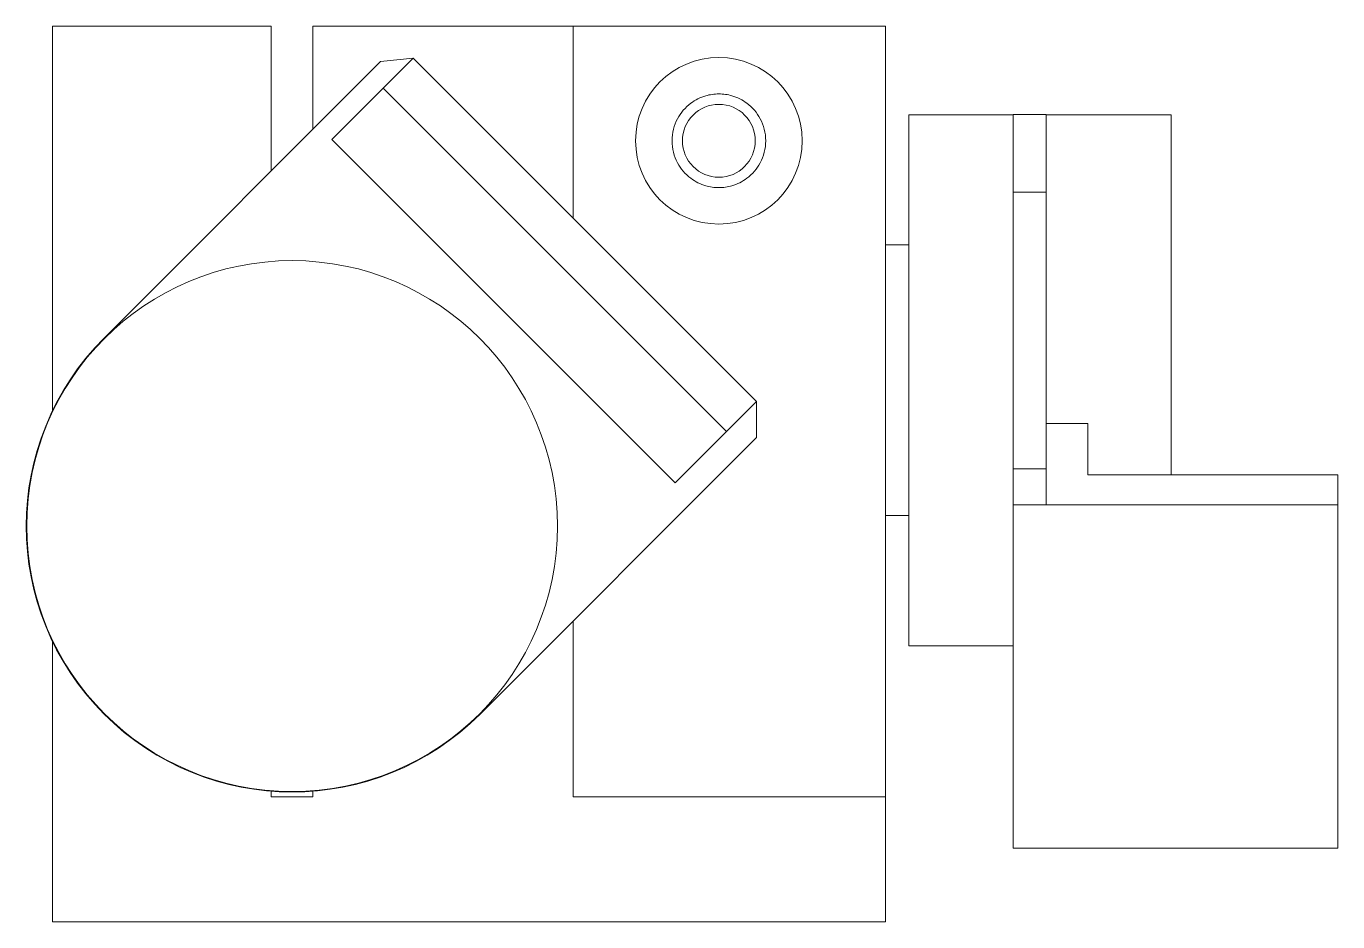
# Paper-space layout '_右视' of a CAD drawing. Header units: millimetres. Extents: x -631.4 to -568.4, y 398.6 to 441.6.
import ezdxf

# ---------------------------------------------------------------- set-up
doc = ezdxf.new("R2010")
doc.units = ezdxf.units.MM

psp = doc.layouts.new('_右视')

# ---------------------------------------------------------------- linework, layer by layer
at = {"color": 7, "linetype": 'Continuous', "lineweight": 15}
for p, q in [((-630.119, 441.61), (-630.119, 423.16)), ((-619.619, 441.61), (-630.119, 441.61)), ((-619.619, 434.668), (-619.619, 441.61)), ((-617.619, 441.61), (-617.619, 436.668)), ((-617.619, 441.61), (-590.119, 441.61)), ((-605.119, 441.61), (-605.119, 432.395)), ((-590.119, 441.61), (-590.119, 398.61)), ((-627.648, 426.639), (-614.37, 439.918)), ((-616.704, 436.177), (-612.803, 440.078)), ((-614.37, 439.918), (-612.803, 440.078)), ((-612.803, 440.078), (-596.309, 423.584)), ((-614.239, 438.642), (-597.745, 422.148)), ((-583.99, 437.36), (-588.99, 437.36)), ((-588.99, 411.86), (-588.99, 437.36)), ((-582.39, 437.379), (-583.99, 437.379)), ((-583.99, 402.142), (-583.99, 437.379)), ((-582.39, 418.636), (-582.39, 437.379)), ((-576.39, 437.355), (-582.39, 437.355)), ((-576.39, 420.073), (-576.39, 437.355)), ((-600.21, 419.683), (-616.704, 436.177)), ((-583.99, 433.639), (-582.39, 433.639)), ((-588.99, 431.11), (-590.119, 431.11)), ((-596.309, 423.584), (-600.21, 419.683)), ((-596.309, 423.584), (-596.312, 421.86)), ((-580.39, 422.538), (-582.39, 422.538)), ((-580.39, 420.073), (-580.39, 422.538)), ((-596.312, 421.86), (-609.59, 408.581)), ((-583.99, 420.361), (-582.39, 420.361)), ((-568.39, 420.073), (-580.39, 420.073)), ((-568.39, 402.142), (-568.39, 420.073)), ((-568.39, 418.636), (-583.99, 418.636)), ((-590.119, 418.11), (-588.99, 418.11)), ((-605.119, 413.052), (-605.119, 404.61)), ((-630.119, 412.061), (-630.119, 398.61)), ((-588.99, 411.86), (-583.99, 411.86)), ((-619.619, 404.61), (-619.619, 404.88)), ((-619.619, 404.61), (-617.619, 404.61)), ((-617.619, 404.88), (-617.619, 404.61)), ((-590.119, 404.61), (-605.119, 404.61)), ((-583.99, 402.142), (-568.39, 402.142)), ((-630.119, 398.61), (-590.119, 398.61))]:
    psp.add_line(p, q, dxfattribs=at)
for centre, radius in [((-598.119, 436.11), 4), ((-598.119, 436.11), 1.75), ((-618.619, 417.61), 12.745)]:
    psp.add_circle(centre, radius, dxfattribs=at)
psp.add_arc((-618.619, 417.61), 12.769, 135, 315, dxfattribs=at)
at = {"color": 144, "linetype": 'Continuous', "lineweight": 0}
psp.add_open_spline([(-598.119, 438.36), (-598.332, 438.36), (-598.68, 438.31), (-599.131, 438.134), (-599.501, 437.905), (-599.842, 437.587), (-600.13, 437.163), (-600.324, 436.664), (-600.393, 436.11), (-600.324, 435.556), (-600.13, 435.057), (-599.842, 434.634), (-599.501, 434.316), (-599.131, 434.086), (-598.681, 433.91), (-598.119, 433.83), (-597.558, 433.91), (-597.108, 434.086), (-596.738, 434.316), (-596.397, 434.633), (-596.109, 435.057), (-595.915, 435.556), (-595.846, 436.11), (-595.915, 436.664), (-596.109, 437.163), (-596.396, 437.587), (-596.738, 437.904), (-597.107, 438.134), (-597.558, 438.31), (-597.907, 438.36), (-598.119, 438.36)], degree=3, knots=[0, 0, 0, 0, 0.045115, 0.073747, 0.102416, 0.137211, 0.172045, 0.210432, 0.25, 0.289568, 0.327955, 0.36275, 0.397584, 0.426216, 0.454885, 0.5, 0.545115, 0.573747, 0.602416, 0.637211, 0.672045, 0.710432, 0.75, 0.789568, 0.827955, 0.86275, 0.897584, 0.926216, 0.954885, 1, 1, 1, 1], dxfattribs=at)

doc.saveas('drawing.dxf')
